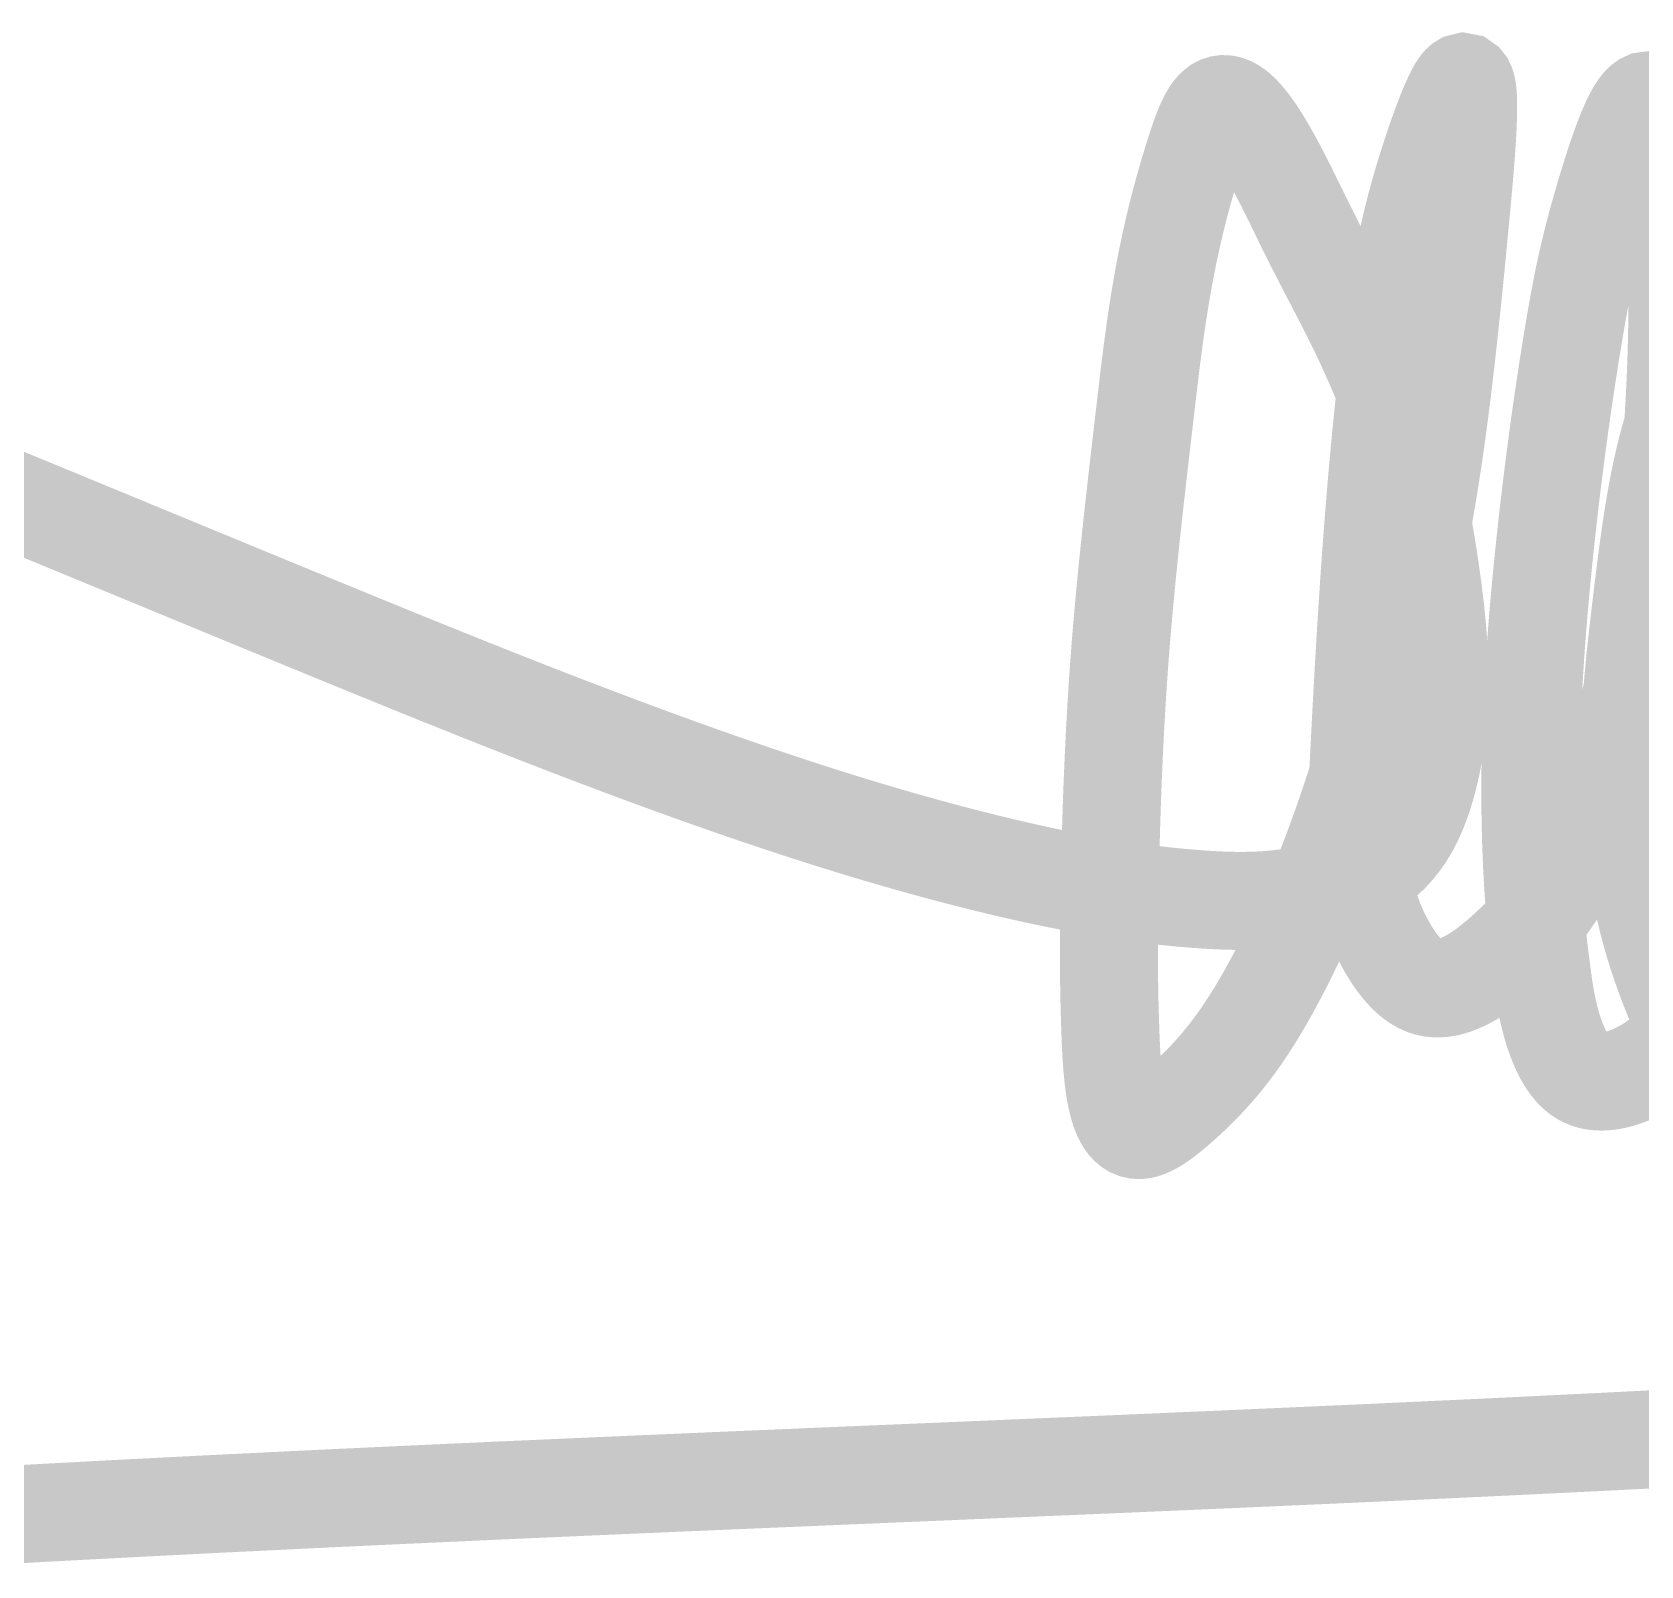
# Model space of a CAD drawing. Header units: millimetres. Extents: x 19378 to 572383, y -1120116 to -527168.
# Drawn here: x 209884.7 to 210130.9, y -557809.7 to -557575 of the extents above; entities that cross this region are included whole.
import ezdxf
from ezdxf.enums import TextEntityAlignment as Align

# ---------------------------------------------------------------- set-up
doc = ezdxf.new("R2010")
doc.units = ezdxf.units.MM
doc.header["$MEASUREMENT"] = 0
for name, color, linetype, lineweight in [('ISO', 153, 'Continuous', 13), ('LC ISO', 153, 'Continuous', 13), ('LC Net thay', 7, 'Continuous', 25), ('LC Text1', 3, 'Continuous', 20)]:
    doc.layers.add(name, color=color, linetype=linetype, lineweight=lineweight)
doc.styles.add('Khungten', font='VHAVAN.TTF', dxfattribs={"width": 0.9, "height": 5000})
doc.styles.add('Title', font='VHBLACK.TTF', dxfattribs={"width": 0.8})

# ---------------------------------------------------------------- blocks, each defined once
blk = doc.blocks.new('Mr. Giang')
at = {"layer": 'LC ISO', "const_width": 50}
for points in [[(2423.15, 394.06), (2424.84, 393.37), (2426.54, 392.67), (2428.23, 391.98), (2429.92, 391.28), (2431.61, 390.59), (2433.31, 389.89), (2435, 389.2), (2436.69, 388.5), (2438.38, 387.8), (2440.07, 387.11), (2441.76, 386.41), (2443.46, 385.72), (2445.15, 385.02), (2446.84, 384.32), (2448.53, 383.63), (2450.22, 382.93), (2451.91, 382.23), (2453.6, 381.54), (2455.29, 380.84), (2456.98, 380.15), (2458.67, 379.45), (2460.36, 378.75), (2462.06, 378.06), (2463.75, 377.36), (2465.44, 376.66), (2467.13, 375.96), (2468.82, 375.27), (2470.51, 374.57), (2472.2, 373.87), (2473.89, 373.18), (2475.58, 372.48), (2477.27, 371.78), (2478.96, 371.09), (2480.65, 370.39), (2482.34, 369.69), (2484.03, 368.99), (2485.72, 368.3), (2487.41, 367.6), (2489.1, 366.9), (2490.79, 366.21), (2492.48, 365.51), (2494.17, 364.81), (2495.86, 364.11), (2497.54, 363.42), (2499.23, 362.72), (2500.92, 362.02), (2502.61, 361.32), (2504.3, 360.63), (2505.99, 359.93), (2507.68, 359.23), (2509.37, 358.53), (2511.06, 357.84), (2512.75, 357.14), (2514.44, 356.44), (2516.13, 355.74), (2517.82, 355.05), (2519.51, 354.35), (2521.2, 353.65), (2522.89, 352.96), (2524.58, 352.26), (2526.27, 351.56), (2527.96, 350.86), (2529.65, 350.17), (2531.34, 349.47), (2533.03, 348.77), (2534.72, 348.07), (2536.41, 347.38), (2538.1, 346.68), (2539.79, 345.98), (2541.48, 345.29), (2543.17, 344.59), (2544.86, 343.89), (2546.55, 343.2), (2548.24, 342.5), (2549.93, 341.8), (2551.62, 341.1), (2553.31, 340.41), (2555, 339.71), (2556.69, 339.01), (2558.38, 338.32), (2560.07, 337.62), (2561.77, 336.92), (2563.46, 336.23), (2565.15, 335.53), (2566.84, 334.83), (2568.53, 334.14), (2570.22, 333.44), (2571.91, 332.75), (2573.61, 332.05), (2575.3, 331.35), (2576.99, 330.66), (2578.68, 329.96), (2580.37, 329.27), (2582.06, 328.57), (2583.76, 327.87), (2585.45, 327.18), (2587.14, 326.48), (2588.83, 325.79), (2590.53, 325.09), (2592.22, 324.4), (2594.7, 323.38), (2595.61, 323.01), (2597.3, 322.31), (2598.99, 321.62), (2600.69, 320.92), (2602.38, 320.23), (2604.07, 319.53), (2605.77, 318.84), (2607.46, 318.14), (2609.16, 317.45), (2610.85, 316.76), (2612.55, 316.06), (2614.24, 315.37), (2615.94, 314.67), (2617.63, 313.98), (2619.33, 313.29), (2621.02, 312.6), (2622.72, 311.9), (2624.41, 311.21), (2626.11, 310.52), (2627.8, 309.83), (2629.5, 309.14), (2631.2, 308.45), (2632.89, 307.75), (2634.59, 307.06), (2636.29, 306.37), (2637.99, 305.69), (2639.68, 305), (2641.38, 304.31), (2643.08, 303.62), (2644.78, 302.93), (2646.47, 302.24), (2648.17, 301.56), (2649.87, 300.87), (2651.57, 300.18), (2653.27, 299.5), (2654.97, 298.81), (2656.67, 298.13), (2658.37, 297.44), (2660.07, 296.76), (2661.77, 296.07), (2663.47, 295.39), (2665.17, 294.71), (2666.87, 294.03), (2668.57, 293.35), (2670.28, 292.66), (2671.98, 291.98), (2673.68, 291.3), (2675.38, 290.63), (2677.08, 289.95), (2678.79, 289.27), (2680.49, 288.59), (2682.19, 287.92), (2683.9, 287.24), (2685.6, 286.56), (2687.31, 285.89), (2689.01, 285.22), (2690.71, 284.54), (2692.42, 283.87), (2694.13, 283.2), (2695.83, 282.53), (2697.54, 281.86), (2699.24, 281.19), (2700.95, 280.52), (2702.66, 279.85), (2704.36, 279.18), (2706.07, 278.52), (2707.78, 277.85), (2709.49, 277.19), (2711.2, 276.52), (2712.9, 275.86), (2714.61, 275.2), (2716.32, 274.54), (2718.03, 273.88), (2719.74, 273.22), (2721.45, 272.56), (2723.16, 271.9), (2724.87, 271.24), (2726.59, 270.59), (2728.3, 269.93), (2730.01, 269.28), (2731.72, 268.62), (2733.43, 267.97), (2735.15, 267.32), (2736.86, 266.67), (2738.58, 266.02), (2740.29, 265.37), (2742, 264.72), (2743.72, 264.08), (2745.43, 263.43), (2747.15, 262.79), (2748.87, 262.14), (2750.58, 261.5), (2752.3, 260.86), (2754.02, 260.22), (2755.73, 259.58), (2757.45, 258.95), (2759.17, 258.31), (2760.89, 257.67), (2762.61, 257.04), (2764.33, 256.41), (2766.05, 255.77), (2767.77, 255.14), (2769.49, 254.51), (2771.21, 253.89), (2772.93, 253.26), (2774.65, 252.63), (2776.37, 252.01), (2778.1, 251.39), (2779.82, 250.76), (2781.54, 250.14), (2783.27, 249.52), (2784.99, 248.9), (2786.72, 248.29), (2788.44, 247.67), (2790.17, 247.06), (2791.15, 246.71), (2793.62, 245.83), (2795.35, 245.22), (2797.08, 244.61), (2798.81, 244.01), (2800.53, 243.4), (2802.26, 242.8), (2803.99, 242.19), (2805.72, 241.59), (2807.45, 240.99), (2809.18, 240.39), (2810.92, 239.8), (2812.65, 239.2), (2814.38, 238.61), (2816.11, 238.01), (2817.85, 237.42), (2819.58, 236.83), (2821.32, 236.25), (2823.05, 235.66), (2824.79, 235.08), (2826.52, 234.49), (2828.26, 233.91), (2830, 233.33), (2831.74, 232.76), (2833.47, 232.18), (2835.21, 231.61), (2836.95, 231.04), (2838.69, 230.47), (2840.43, 229.9), (2842.18, 229.33), (2843.92, 228.77), (2845.66, 228.2), (2847.41, 227.64), (2849.15, 227.08), (2850.89, 226.53), (2852.64, 225.97), (2854.39, 225.42), (2856.13, 224.87), (2857.88, 224.32), (2859.63, 223.77), (2861.38, 223.23), (2863.13, 222.69), (2864.88, 222.15), (2866.63, 221.61), (2868.38, 221.07), (2870.13, 220.54), (2871.89, 220), (2873.64, 219.47), (2875.4, 218.95), (2877.15, 218.42), (2878.91, 217.9), (2880.67, 217.38), (2882.42, 216.86), (2884.18, 216.34), (2885.94, 215.83), (2887.7, 215.32), (2889.46, 214.81), (2891.22, 214.3), (2892.99, 213.8), (2894.75, 213.29), (2896.52, 212.79), (2898.28, 212.3), (2900.05, 211.8), (2901.81, 211.31), (2903.58, 210.82), (2905.35, 210.33), (2907.12, 209.85), (2908.89, 209.37), (2910.66, 208.89), (2912.43, 208.41), (2914.2, 207.93), (2915.98, 207.46), (2917.75, 206.99), (2919.53, 206.53), (2921.3, 206.06), (2923.08, 205.6), (2924.86, 205.14), (2926.64, 204.69), (2928.42, 204.23), (2930.2, 203.78), (2931.31, 203.51), (2933.77, 202.89), (2935.55, 202.45), (2937.33, 202.01), (2939.12, 201.58), (2940.91, 201.14), (2942.69, 200.71), (2944.48, 200.29), (2946.27, 199.86), (2948.06, 199.45), (2949.85, 199.03), (2951.64, 198.62), (2953.44, 198.21), (2955.23, 197.8), (2957.03, 197.4), (2958.82, 197), (2960.62, 196.61), (2962.41, 196.22), (2964.21, 195.83), (2966.01, 195.45), (2967.81, 195.08), (2969.61, 194.7), (2971.41, 194.33), (2973.21, 193.97), (2975.01, 193.61), (2976.81, 193.25), (2978.62, 192.9), (2980.42, 192.56), (2982.23, 192.22), (2984.03, 191.88), (2985.84, 191.55), (2987.64, 191.22), (2989.45, 190.9), (2991.26, 190.58), (2993.07, 190.27), (2994.88, 189.96), (2996.69, 189.66), (2998.5, 189.37), (3000.31, 189.08), (3002.12, 188.79), (3003.93, 188.52), (3005.74, 188.24), (3007.56, 187.98), (3009.37, 187.71), (3011.18, 187.46), (3013, 187.21), (3014.81, 186.96), (3016.63, 186.73), (3018.44, 186.5), (3020.26, 186.27), (3022.08, 186.05), (3023.9, 185.84), (3025.71, 185.63), (3027.53, 185.43), (3029.35, 185.24), (3031.17, 185.06), (3032.99, 184.88), (3034.81, 184.7), (3036.63, 184.54), (3038.45, 184.38), (3040.27, 184.23), (3042.09, 184.08), (3044.59, 183.9), (3045.73, 183.82), (3047.55, 183.69), (3049.38, 183.58), (3051.2, 183.48), (3053.02, 183.38), (3054.85, 183.3), (3056.67, 183.22), (3058.5, 183.16), (3060.32, 183.11), (3062.15, 183.08), (3063.97, 183.05), (3065.8, 183.05), (3067.63, 183.06), (3069.46, 183.08), (3071.29, 183.12), (3073.12, 183.18), (3074.95, 183.26), (3076.78, 183.35), (3078.61, 183.47), (3080.45, 183.6), (3082.28, 183.76), (3084.12, 183.93), (3085.95, 184.13), (3087.79, 184.36), (3089.63, 184.6), (3091.47, 184.87), (3093.31, 185.17), (3095.16, 185.49), (3097.03, 185.84), (3098.85, 186.21), (3100.69, 186.62), (3102.53, 187.05), (3104.37, 187.51), (3106.21, 187.99), (3108.04, 188.51), (3109.85, 189.06), (3111.66, 189.64), (3113.46, 190.25), (3115.24, 190.89), (3117.01, 191.56), (3118.76, 192.27), (3120.49, 193.01), (3122.2, 193.78), (3123.89, 194.59), (3125.56, 195.43), (3127.2, 196.31), (3128.82, 197.22), (3130.41, 198.17), (3131.96, 199.15), (3133.49, 200.17), (3134.98, 201.23), (3136.43, 202.33), (3137.85, 203.47), (3139.24, 204.64), (3140.58, 205.86), (3141.88, 207.12), (3143.63, 208.95), (3144.35, 209.75), (3145.51, 211.13), (3146.63, 212.54), (3147.71, 213.99), (3148.75, 215.48), (3149.75, 217), (3150.71, 218.56), (3151.63, 220.14), (3152.51, 221.75), (3153.35, 223.39), (3154.16, 225.05), (3154.94, 226.73), (3155.68, 228.44), (3156.39, 230.16), (3157.07, 231.91), (3157.72, 233.67), (3158.34, 235.44), (3158.93, 237.23), (3159.5, 239.02), (3160.03, 240.83), (3160.55, 242.64), (3161.04, 244.46), (3161.71, 247.07), (3161.96, 248.1), (3162.38, 249.93), (3162.79, 251.76), (3163.17, 253.58), (3163.54, 255.41), (3163.88, 257.24), (3164.21, 259.07), (3164.52, 260.9), (3164.81, 262.74), (3165.08, 264.57), (3165.33, 266.4), (3165.56, 268.24), (3165.78, 270.07), (3165.98, 271.91), (3166.16, 273.75), (3166.32, 275.58), (3166.47, 277.42), (3166.61, 279.26), (3166.72, 281.1), (3166.83, 282.94), (3166.91, 284.78), (3166.99, 286.62), (3167.04, 288.46), (3167.09, 290.3), (3167.11, 292.14), (3167.13, 293.98), (3167.13, 295.82), (3167.12, 297.66), (3167.1, 299.49), (3167.06, 301.33), (3167.01, 303.17), (3166.95, 305.01), (3166.88, 306.85), (3166.8, 308.69), (3166.7, 310.53), (3166.6, 312.36), (3166.48, 314.2), (3166.36, 316.04), (3166.22, 317.87), (3166.08, 319.71), (3165.92, 321.54), (3165.76, 323.37), (3165.59, 325.21), (3165.41, 327.04), (3165.22, 328.87), (3165.03, 330.7), (3164.82, 332.52), (3164.61, 334.35), (3164.4, 336.18), (3164.17, 338), (3163.95, 339.83), (3163.71, 341.65), (3163.47, 343.47), (3163.22, 345.29), (3162.97, 347.11), (3162.72, 348.92), (3162.46, 350.74), (3162.19, 352.55), (3162.02, 353.72), (3161.65, 356.17), (3161.38, 357.98), (3161.1, 359.79), (3160.81, 361.59), (3160.52, 363.39), (3160.23, 365.2), (3159.93, 367), (3159.63, 368.8), (3159.32, 370.59), (3159, 372.39), (3158.68, 374.19), (3158.36, 375.98), (3158.02, 377.77), (3157.68, 379.57), (3157.34, 381.36), (3156.98, 383.15), (3156.62, 384.94), (3156.25, 386.72), (3155.87, 388.51), (3155.49, 390.3), (3155.1, 392.08), (3154.7, 393.87), (3154.29, 395.65), (3153.87, 397.44), (3153.44, 399.22), (3153, 401), (3152.55, 402.78), (3152.1, 404.56), (3151.63, 406.35), (3151.15, 408.13), (3150.67, 409.91), (3150.17, 411.69), (3149.66, 413.47), (3149.14, 415.25), (3148.61, 417.03), (3148.06, 418.8), (3147.51, 420.58), (3147.17, 421.66), (3146.36, 424.14), (3145.77, 425.92), (3145.17, 427.7), (3144.56, 429.47), (3143.93, 431.25), (3143.3, 433.02), (3142.66, 434.78), (3142.01, 436.55), (3141.35, 438.31), (3140.68, 440.06), (3140, 441.81), (3139.32, 443.55), (3138.63, 445.28), (3137.94, 447.01), (3137.24, 448.73), (3136.53, 450.44), (3135.82, 452.14), (3135.1, 453.84), (3134.38, 455.52), (3133.66, 457.19), (3132.93, 458.85), (3132.2, 460.5), (3131.47, 462.14), (3130.73, 463.77), (3130, 465.38), (3129.26, 466.97), (3128.53, 468.56), (3127.79, 470.13), (3126.72, 472.39), (3126.32, 473.22), (3125.58, 474.74), (3124.85, 476.25), (3124.11, 477.75), (3123.37, 479.24), (3122.64, 480.72), (3121.9, 482.19), (3121.15, 483.67), (3120.41, 485.14), (3119.65, 486.61), (3118.9, 488.08), (3118.14, 489.56), (3117.37, 491.04), (3116.6, 492.53), (3115.82, 494.03), (3115.04, 495.55), (3114.24, 497.07), (3113.44, 498.62), (3112.62, 500.18), (3111.8, 501.76), (3110.97, 503.36), (3110.13, 504.98), (3109.27, 506.63), (3108.41, 508.31), (3107.53, 510.02), (3106.63, 511.76), (3105.73, 513.53), (3104.81, 515.34), (3103.87, 517.18), (3102.92, 519.06), (3101.95, 520.99), (3100.97, 522.95), (3099.96, 524.96), (3098.61, 527.71), (3097.91, 529.13), (3096.85, 531.28), (3095.78, 533.47), (3094.69, 535.7), (3093.59, 537.95), (3092.47, 540.22), (3091.34, 542.51), (3090.2, 544.81), (3089.05, 547.12), (3087.88, 549.42), (3086.72, 551.71), (3085.54, 553.99), (3084.36, 556.26), (3083.17, 558.49), (3081.98, 560.7), (3080.78, 562.86), (3079.58, 564.99), (3078.38, 567.07), (3077.19, 569.09), (3075.99, 571.05), (3074.8, 572.94), (3073.6, 574.76), (3072.42, 576.51), (3071.24, 578.17), (3070.06, 579.73), (3068.89, 581.21), (3067.74, 582.58), (3066.59, 583.84), (3065.45, 584.99), (3064.32, 586.02), (3063.21, 586.93), (3062.11, 587.7), (3061.03, 588.34), (3059.96, 588.83), (3058.91, 589.18), (3057.88, 589.37), (3056.86, 589.39), (3055.87, 589.26), (3054.9, 588.95), (3053.95, 588.46), (3052.6, 587.41), (3052.12, 586.92), (3051.25, 585.88), (3050.39, 584.66), (3049.56, 583.29), (3048.76, 581.79), (3047.97, 580.16), (3047.2, 578.43), (3046.45, 576.61), (3045.72, 574.71), (3045.01, 572.76), (3044.31, 570.76), (3043.63, 568.73), (3042.69, 565.88), (3042.3, 564.67), (3041.66, 562.64), (3041.03, 560.63), (3040.41, 558.63), (3039.8, 556.64), (3039.21, 554.66), (3038.63, 552.69), (3038.06, 550.73), (3037.5, 548.78), (3036.95, 546.84), (3036.41, 544.91), (3035.89, 542.99), (3035.37, 541.07), (3034.86, 539.17), (3034.37, 537.27), (3033.89, 535.38), (3033.41, 533.5), (3032.95, 531.63), (3032.49, 529.76), (3032.04, 527.9), (3031.61, 526.05), (3031.18, 524.21), (3030.76, 522.37), (3030.35, 520.54), (3029.95, 518.72), (3029.56, 516.9), (3029.17, 515.09), (3028.8, 513.28), (3028.43, 511.48), (3028.06, 509.69), (3027.71, 507.9), (3027.36, 506.12), (3027.02, 504.34), (3026.69, 502.57), (3026.37, 500.8), (3026.05, 499.04), (3025.73, 497.28), (3025.43, 495.52), (3025.13, 493.77), (3024.83, 492.02), (3024.54, 490.28), (3024.26, 488.53), (3023.98, 486.8), (3023.71, 485.06), (3023.44, 483.33), (3023.18, 481.6), (3022.92, 479.87), (3022.66, 478.15), (3022.41, 476.42), (3022.17, 474.7), (3021.92, 472.98), (3021.69, 471.27), (3021.45, 469.55), (3021.22, 467.83), (3020.99, 466.12), (3020.77, 464.4), (3020.54, 462.69), (3020.32, 460.98), (3020.11, 459.26), (3019.89, 457.55), (3019.68, 455.84), (3019.47, 454.13), (3019.26, 452.41), (3019.05, 450.7), (3018.84, 448.98), (3018.64, 447.26), (3018.43, 445.55), (3018.23, 443.83), (3018.03, 442.1), (3017.83, 440.38), (3017.62, 438.66), (3017.42, 436.93), (3017.22, 435.2), (3016.93, 432.66), (3016.82, 431.73), (3016.61, 429.99), (3016.41, 428.25), (3016.21, 426.5), (3016, 424.76), (3015.8, 423.01), (3015.6, 421.25), (3015.39, 419.5), (3015.19, 417.74), (3014.98, 415.98), (3014.78, 414.22), (3014.57, 412.45), (3014.37, 410.68), (3014.16, 408.91), (3013.96, 407.13), (3013.75, 405.36), (3013.55, 403.58), (3013.34, 401.8), (3013.14, 400.01), (3012.93, 398.22), (3012.73, 396.43), (3012.53, 394.64), (3012.32, 392.85), (3012.12, 391.05), (3011.92, 389.25), (3011.71, 387.45), (3011.51, 385.64), (3011.31, 383.84), (3011.11, 382.03), (3010.91, 380.22), (3010.71, 378.4), (3010.52, 376.59), (3010.32, 374.77), (3010.12, 372.95), (3009.93, 371.13), (3009.73, 369.3), (3009.54, 367.47), (3009.34, 365.65), (3009.15, 363.81), (3008.96, 361.98), (3008.77, 360.14), (3008.58, 358.31), (3008.39, 356.47), (3008.21, 354.63), (3008.02, 352.78), (3007.84, 350.94), (3007.65, 349.09), (3007.47, 347.24), (3007.29, 345.39), (3007.11, 343.53), (3006.93, 341.68), (3006.76, 339.82), (3006.58, 337.96), (3006.41, 336.1), (3006.24, 334.24), (3006.07, 332.37), (3005.9, 330.51), (3005.74, 328.64), (3005.57, 326.77), (3005.41, 324.9), (3005.25, 323.02), (3005.09, 321.15), (3004.93, 319.27), (3004.78, 317.39), (3004.62, 315.51), (3004.47, 313.63), (3004.32, 311.75), (3004.18, 309.86), (3004.03, 307.98), (3003.89, 306.09), (3003.75, 304.2), (3003.61, 302.31), (3003.54, 301.3), (3003.34, 298.53), (3003.21, 296.63), (3003.08, 294.73), (3002.95, 292.84), (3002.83, 290.94), (3002.71, 289.04), (3002.59, 287.14), (3002.47, 285.24), (3002.35, 283.35), (3002.24, 281.45), (3002.13, 279.55), (3002.02, 277.65), (3001.91, 275.75), (3001.81, 273.85), (3001.7, 271.95), (3001.6, 270.05), (3001.5, 268.16), (3001.41, 266.26), (3001.31, 264.37), (3001.22, 262.47), (3001.13, 260.58), (3001.04, 258.69), (3000.95, 256.8), (3000.86, 254.92), (3000.78, 253.03), (3000.7, 251.15), (3000.62, 249.27), (3000.54, 247.39), (3000.46, 245.52), (3000.39, 243.64), (3000.31, 241.77), (3000.24, 239.91), (3000.17, 238.04), (3000.1, 236.18), (3000.04, 234.32), (2999.97, 232.47), (2999.91, 230.62), (2999.85, 228.77), (2999.79, 226.93), (2999.73, 225.09), (2999.67, 223.25), (2999.62, 221.42), (2999.56, 219.6), (2999.51, 217.77), (2999.46, 215.96), (2999.41, 214.15), (2999.36, 212.34), (2999.32, 210.54), (2999.27, 208.74), (2999.23, 206.95), (2999.18, 205.16), (2999.14, 203.38), (2999.1, 201.61), (2999.06, 199.84), (2999.03, 198.08), (2998.99, 196.32), (2998.96, 194.57), (2998.92, 192.83), (2998.89, 191.09), (2998.86, 189.36), (2998.83, 187.64), (2998.8, 185.92), (2998.77, 184.21), (2998.74, 182.51), (2998.72, 180.82), (2998.69, 179.13), (2998.67, 177.46), (2998.65, 175.78), (2998.63, 174.08), (2998.61, 172.47), (2998.59, 170.82), (2998.57, 169.17), (2998.55, 167.53), (2998.54, 165.89), (2998.52, 164.25), (2998.51, 162.61), (2998.5, 160.96), (2998.49, 159.3), (2998.49, 157.63), (2998.49, 155.96), (2998.49, 154.27), (2998.49, 152.57), (2998.5, 150.85), (2998.5, 149.11), (2998.52, 147.35), (2998.53, 145.58), (2998.55, 143.77), (2998.57, 141.95), (2998.6, 140.09), (2998.63, 138.21), (2998.66, 136.29), (2998.7, 134.34), (2998.74, 132.36), (2998.79, 130.34), (2998.84, 128.28), (2998.9, 126.18), (2998.96, 124.03), (2999.03, 121.85), (2999.1, 119.61), (2999.18, 117.34), (2999.26, 115), (2999.35, 112.63), (2999.45, 110.23), (2999.57, 107.8), (2999.7, 105.37), (2999.85, 102.92), (3000.02, 100.48), (3000.21, 98.06), (3000.43, 95.65), (3000.67, 93.28), (3000.95, 90.95), (3001.26, 88.67), (3001.6, 86.45), (3001.99, 84.29), (3002.41, 82.21), (3002.88, 80.22), (3003.39, 78.32), (3003.95, 76.52), (3004.57, 74.84), (3005.23, 73.28), (3005.95, 71.85), (3006.73, 70.56), (3007.57, 69.42), (3008.48, 68.44), (3009.45, 67.62), (3010.49, 66.98), (3011.59, 66.53), (3012.78, 66.27), (3014.12, 66.22), (3015.37, 66.36), (3016.77, 66.71), (3018.24, 67.24), (3019.76, 67.94), (3021.32, 68.77), (3022.92, 69.74), (3024.55, 70.82), (3026.19, 71.99), (3027.84, 73.25), (3029.49, 74.56), (3031.13, 75.91), (3032.76, 77.3), (3033.86, 78.26), (3035.92, 80.08), (3037.46, 81.48), (3038.96, 82.87), (3040.43, 84.25), (3041.88, 85.64), (3043.29, 87.03), (3044.68, 88.42), (3046.04, 89.81), (3047.38, 91.2), (3048.68, 92.58), (3049.97, 93.98), (3051.23, 95.37), (3052.46, 96.76), (3053.68, 98.16), (3054.87, 99.55), (3056.03, 100.95), (3057.18, 102.36), (3058.31, 103.76), (3059.42, 105.17), (3060.51, 106.58), (3061.58, 108), (3062.64, 109.42), (3063.68, 110.85), (3064.7, 112.28), (3065.71, 113.71), (3066.71, 115.15), (3067.69, 116.6), (3068.66, 118.05), (3069.61, 119.51), (3070.56, 120.98), (3071.49, 122.45), (3072.42, 123.93), (3073.33, 125.41), (3074.24, 126.91), (3075.14, 128.41), (3076.03, 129.92), (3076.92, 131.44), (3077.57, 132.56), (3078.68, 134.5), (3079.55, 136.04), (3080.42, 137.6), (3081.28, 139.16), (3082.13, 140.73), (3082.99, 142.31), (3083.83, 143.89), (3084.67, 145.49), (3085.51, 147.09), (3086.34, 148.7), (3087.17, 150.32), (3087.99, 151.94), (3088.81, 153.57), (3089.62, 155.21), (3090.43, 156.85), (3091.23, 158.51), (3092.03, 160.16), (3092.83, 161.83), (3093.62, 163.5), (3094.4, 165.18), (3095.18, 166.86), (3095.95, 168.55), (3096.72, 170.24), (3097.49, 171.94), (3098.25, 173.64), (3099.01, 175.35), (3099.76, 177.07), (3100.5, 178.79), (3101.24, 180.51), (3101.98, 182.24), (3102.71, 183.97), (3103.44, 185.71), (3104.16, 187.45), (3104.88, 189.19), (3105.6, 190.94), (3106.31, 192.69), (3107.01, 194.45), (3107.71, 196.21), (3108.41, 197.97), (3109.1, 199.74), (3109.78, 201.5), (3110.46, 203.27), (3111.14, 205.05), (3111.81, 206.82), (3112.48, 208.6), (3113.14, 210.38), (3113.8, 212.16), (3114.46, 213.94), (3115.11, 215.72), (3115.75, 217.51), (3116.39, 219.3), (3117.03, 221.08), (3117.66, 222.87), (3118.29, 224.66), (3118.91, 226.45), (3119.53, 228.24), (3120.15, 230.04), (3120.76, 231.83), (3121.36, 233.62), (3121.96, 235.41), (3122.56, 237.2), (3123.15, 238.99), (3123.74, 240.78), (3124.32, 242.57), (3124.9, 244.36), (3125.47, 246.15), (3126.04, 247.93), (3126.61, 249.72), (3127.17, 251.5), (3127.73, 253.28), (3128.28, 255.06), (3128.83, 256.84), (3129.38, 258.61), (3129.92, 260.39), (3130.45, 262.16), (3130.98, 263.93), (3131.51, 265.69), (3132.03, 267.45), (3132.55, 269.21), (3133.07, 270.97), (3133.58, 272.72), (3134.08, 274.47), (3134.58, 276.22), (3135.08, 277.96), (3135.58, 279.7), (3136.06, 281.43), (3136.55, 283.16), (3137.03, 284.89), (3137.51, 286.61), (3137.98, 288.32), (3138.45, 290.03), (3138.91, 291.74), (3139.37, 293.44), (3139.83, 295.14), (3140.28, 296.83), (3140.73, 298.51), (3141.17, 300.19), (3141.61, 301.86), (3142.05, 303.53), (3142.48, 305.19), (3142.91, 306.84), (3143.33, 308.49), (3143.75, 310.13), (3144.17, 311.76), (3144.56, 313.3), (3144.99, 315.01), (3145.39, 316.62), (3145.79, 318.22), (3146.19, 319.82), (3146.58, 321.42), (3146.97, 323), (3147.35, 324.58), (3147.73, 326.16), (3148.11, 327.73), (3148.48, 329.3), (3148.85, 330.86), (3149.22, 332.41), (3149.58, 333.97), (3149.94, 335.52), (3150.3, 337.06), (3150.65, 338.6), (3151, 340.14), (3151.35, 341.68), (3151.69, 343.21), (3152.03, 344.74), (3152.37, 346.27), (3152.7, 347.8), (3153.03, 349.33), (3153.36, 350.85), (3153.69, 352.37), (3154.01, 353.9), (3154.33, 355.42), (3154.64, 356.94), (3154.96, 358.46), (3155.27, 359.98), (3155.58, 361.51), (3155.88, 363.03), (3156.18, 364.55), (3156.48, 366.08), (3156.78, 367.61), (3157.08, 369.14), (3157.37, 370.67), (3157.66, 372.2), (3157.95, 373.74), (3158.24, 375.28), (3158.52, 376.82), (3158.8, 378.36), (3159.08, 379.91), (3159.36, 381.46), (3159.63, 383.02), (3159.91, 384.58), (3160.18, 386.15), (3160.45, 387.72), (3160.71, 389.29), (3160.98, 390.87), (3161.24, 392.46), (3161.51, 394.05), (3161.77, 395.65), (3162.02, 397.25), (3162.28, 398.86), (3162.54, 400.48), (3162.79, 402.11), (3163.04, 403.74), (3163.29, 405.38), (3163.54, 407.03), (3163.79, 408.69), (3164.04, 410.35), (3164.28, 412.03), (3164.53, 413.71), (3164.77, 415.4), (3165.01, 417.1), (3165.25, 418.81), (3165.49, 420.53), (3165.73, 422.26), (3165.97, 424.01), (3166.21, 425.76), (3166.44, 427.52), (3166.68, 429.3), (3166.91, 431.08), (3167.15, 432.88), (3167.38, 434.69), (3167.61, 436.51), (3167.84, 438.35), (3168.08, 440.2), (3168.31, 442.06), (3168.54, 443.93), (3168.77, 445.82), (3169, 447.72), (3169.22, 449.63), (3169.45, 451.56), (3169.68, 453.51), (3169.91, 455.47), (3170.14, 457.44), (3170.37, 459.43), (3170.59, 461.44), (3170.82, 463.46), (3171.05, 465.49), (3171.28, 467.55), (3171.5, 469.62), (3171.73, 471.7), (3171.96, 473.81), (3172.19, 475.93), (3172.42, 478.07), (3172.65, 480.23), (3172.88, 482.4), (3173.11, 484.59), (3173.34, 486.81), (3173.57, 489.04), (3173.8, 491.29), (3174.03, 493.56), (3174.26, 495.85), (3174.49, 498.16), (3174.73, 500.49), (3174.96, 502.84), (3175.2, 505.21), (3175.43, 507.6), (3175.67, 510.01), (3175.91, 512.45), (3176.15, 514.9), (3176.39, 517.38), (3176.63, 519.88), (3176.87, 522.41), (3177.11, 524.95), (3177.36, 527.52), (3177.6, 530.11), (3177.8, 532.21), (3178.1, 535.37), (3178.35, 538.02), (3178.59, 540.69), (3178.84, 543.36), (3179.08, 546.04), (3179.32, 548.71), (3179.55, 551.37), (3179.77, 554.02), (3179.99, 556.65), (3180.2, 559.25), (3180.41, 561.82), (3180.6, 564.36), (3180.77, 566.85), (3180.94, 569.3), (3181.09, 571.69), (3181.23, 574.03), (3181.36, 576.31), (3181.46, 578.52), (3181.55, 580.65), (3181.62, 582.71), (3181.67, 584.68), (3181.7, 586.56), (3181.7, 588.35), (3181.69, 590.04), (3181.65, 591.62), (3181.58, 593.09), (3181.49, 594.44), (3181.37, 595.68), (3181.22, 596.79), (3181.04, 597.76), (3180.84, 598.6), (3180.6, 599.3), (3180.33, 599.85), (3180.02, 600.24), (3179.68, 600.48), (3179.31, 600.55), (3178.87, 600.44), (3178.45, 600.18), (3177.96, 599.74), (3177.44, 599.14), (3176.89, 598.39), (3176.31, 597.49), (3175.7, 596.46), (3175.07, 595.29), (3174.42, 594), (3173.74, 592.59), (3173.04, 591.07), (3172.33, 589.45), (3171.6, 587.74), (3170.86, 585.94), (3170.11, 584.06), (3169.35, 582.1), (3168.58, 580.08), (3167.81, 578.01), (3167.03, 575.88), (3166.26, 573.71), (3165.48, 571.5), (3164.71, 569.27), (3163.95, 567.01), (3163.19, 564.75), (3162.45, 562.47), (3161.71, 560.19), (3161, 557.93), (3160.29, 555.68), (3159.61, 553.45), (3159, 551.43), (3158.3, 549.09), (3157.68, 546.96), (3157.08, 544.87), (3156.5, 542.81), (3155.94, 540.78), (3155.4, 538.78), (3154.88, 536.82), (3154.38, 534.88), (3153.89, 532.97), (3153.42, 531.08), (3152.97, 529.22), (3152.53, 527.38), (3152.11, 525.56), (3151.7, 523.77), (3151.31, 521.99), (3150.93, 520.24), (3150.57, 518.5), (3150.21, 516.77), (3149.87, 515.06), (3149.53, 513.37), (3149.21, 511.68), (3148.9, 510.01), (3148.6, 508.35), (3148.3, 506.7), (3148.02, 505.05), (3147.74, 503.41), (3147.46, 501.77), (3147.2, 500.14), (3146.94, 498.51), (3146.68, 496.89), (3146.43, 495.26), (3146.18, 493.63), (3145.94, 492), (3145.62, 489.85), (3145.46, 488.72), (3145.22, 487.08), (3144.98, 485.43), (3144.75, 483.77), (3144.51, 482.11), (3144.28, 480.44), (3144.05, 478.77), (3143.83, 477.1), (3143.6, 475.42), (3143.38, 473.73), (3143.15, 472.04), (3142.93, 470.35), (3142.71, 468.65), (3142.5, 466.94), (3142.28, 465.24), (3142.07, 463.52), (3141.85, 461.81), (3141.64, 460.08), (3141.43, 458.36), (3141.22, 456.63), (3141.02, 454.89), (3140.81, 453.16), (3140.61, 451.41), (3140.41, 449.67), (3140.21, 447.92), (3140.01, 446.16), (3139.81, 444.4), (3139.62, 442.64), (3139.43, 440.88), (3139.23, 439.11), (3139.04, 437.33), (3138.85, 435.56), (3138.67, 433.78), (3138.48, 431.99), (3138.29, 430.21), (3138.11, 428.41), (3137.93, 426.62), (3137.75, 424.82), (3137.57, 423.02), (3137.39, 421.22), (3137.22, 419.41), (3137.04, 417.6), (3136.87, 415.79), (3136.7, 413.98), (3136.52, 412.16), (3136.36, 410.34), (3136.19, 408.51), (3136.02, 406.69), (3135.85, 404.86), (3135.69, 403.03), (3135.53, 401.19), (3135.37, 399.36), (3135.21, 397.52), (3135.05, 395.68), (3134.89, 393.83), (3134.73, 391.99), (3134.58, 390.14), (3134.42, 388.29), (3134.27, 386.44), (3134.12, 384.58), (3133.97, 382.73), (3133.82, 380.87), (3133.67, 379.01), (3133.52, 377.15), (3133.38, 375.28), (3133.23, 373.42), (3133.09, 371.55), (3132.95, 369.68), (3132.81, 367.81), (3132.67, 365.94), (3132.53, 364.07), (3132.39, 362.19), (3132.25, 360.32), (3132.12, 358.44), (3131.98, 356.56), (3131.85, 354.68), (3131.72, 352.8), (3131.58, 350.92), (3131.45, 349.04), (3131.32, 347.16), (3131.2, 345.27), (3131.07, 343.39), (3130.94, 341.5), (3130.82, 339.62), (3130.69, 337.73), (3130.57, 335.84), (3130.44, 333.95), (3130.32, 332.06), (3130.2, 330.18), (3130.08, 328.29), (3129.96, 326.4), (3129.84, 324.51), (3129.73, 322.62), (3129.61, 320.73), (3129.49, 318.84), (3129.38, 316.95), (3129.26, 315.06), (3129.15, 313.17), (3129.04, 311.28), (3128.93, 309.39), (3128.82, 307.5), (3128.71, 305.61), (3128.6, 303.72), (3128.49, 301.83), (3128.38, 299.94), (3128.27, 298.06), (3128.17, 296.17), (3128.06, 294.28), (3127.96, 292.4), (3127.85, 290.51), (3127.75, 288.63), (3127.65, 286.75), (3127.55, 284.87), (3127.44, 282.98), (3127.34, 281.1), (3127.24, 279.23), (3127.14, 277.35), (3127.05, 275.47), (3126.95, 273.6), (3126.85, 271.72), (3126.75, 269.85), (3126.66, 267.98), (3126.56, 266.11), (3126.47, 264.24), (3126.37, 262.37), (3126.28, 260.51), (3126.18, 258.64), (3126.09, 256.78), (3126, 254.92), (3125.92, 253.35), (3125.81, 251.21), (3125.72, 249.35), (3125.64, 247.5), (3125.55, 245.65), (3125.47, 243.8), (3125.39, 241.96), (3125.32, 240.11), (3125.26, 238.27), (3125.2, 236.43), (3125.15, 234.59), (3125.11, 232.75), (3125.08, 230.91), (3125.06, 229.08), (3125.05, 227.25), (3125.05, 225.42), (3125.06, 223.59), (3125.09, 221.76), (3125.13, 219.94), (3125.19, 218.11), (3125.26, 216.29), (3125.35, 214.47), (3125.46, 212.65), (3125.58, 210.83), (3125.73, 209.02), (3125.89, 207.21), (3126.07, 205.39), (3126.28, 203.58), (3126.51, 201.77), (3126.76, 199.97), (3127.03, 198.16), (3127.33, 196.36), (3127.66, 194.55), (3128.01, 192.75), (3128.39, 190.95), (3128.79, 189.16), (3129.23, 187.36), (3129.69, 185.56), (3130.19, 183.77), (3130.71, 181.98), (3131.27, 180.19), (3131.86, 178.4), (3132.49, 176.61), (3133.14, 174.82), (3133.84, 173.04), (3134.56, 171.25), (3135.33, 169.47), (3136.13, 167.69), (3136.97, 165.91), (3137.85, 164.13), (3138.62, 162.65), (3139.73, 160.58), (3140.73, 158.82), (3141.77, 157.08), (3142.85, 155.36), (3143.97, 153.68), (3145.12, 152.05), (3146.31, 150.47), (3147.54, 148.95), (3148.8, 147.5), (3150.1, 146.12), (3151.43, 144.83), (3152.8, 143.64), (3154.2, 142.55), (3155.63, 141.57), (3157.09, 140.71), (3158.59, 139.98), (3160.12, 139.38), (3160.98, 139.11), (3163.26, 138.62), (3164.87, 138.46), (3166.51, 138.42), (3168.17, 138.52), (3169.84, 138.74), (3171.54, 139.07), (3173.24, 139.52), (3174.96, 140.07), (3176.68, 140.71), (3178.41, 141.45), (3180.15, 142.28), (3181.88, 143.18), (3183.61, 144.16), (3185.34, 145.2), (3187.05, 146.31), (3188.76, 147.48), (3190.46, 148.69), (3192.14, 149.94), (3193.8, 151.24), (3195.44, 152.56), (3197.06, 153.92), (3198.66, 155.29), (3199.8, 156.3), (3201.76, 158.06), (3203.26, 159.47), (3204.74, 160.88), (3206.18, 162.3), (3207.6, 163.73), (3208.99, 165.16), (3210.36, 166.61), (3211.69, 168.06), (3213, 169.52), (3214.29, 170.99), (3215.54, 172.47), (3216.78, 173.95), (3217.98, 175.44), (3219.17, 176.94), (3220.33, 178.45), (3221.46, 179.97), (3222.58, 181.49), (3223.67, 183.01), (3224.73, 184.55), (3225.78, 186.09), (3226.8, 187.64), (3227.81, 189.2), (3228.79, 190.76), (3229.75, 192.33), (3230.7, 193.9), (3231.62, 195.48), (3232.53, 197.07), (3233.42, 198.66), (3234.29, 200.26), (3235.14, 201.86), (3235.98, 203.47), (3236.79, 205.08), (3237.6, 206.7), (3238.39, 208.33), (3239.16, 209.96), (3239.92, 211.59), (3240.66, 213.23), (3241.39, 214.88), (3242.1, 216.52), (3242.81, 218.18), (3243.5, 219.84), (3244.18, 221.5), (3244.84, 223.16), (3245.5, 224.83), (3246.14, 226.51), (3246.78, 228.18), (3247.4, 229.87), (3248.02, 231.55), (3248.63, 233.24), (3249.22, 234.93), (3249.81, 236.63), (3250.39, 238.32), (3250.97, 240.02), (3251.54, 241.73), (3252.1, 243.43), (3252.65, 245.14), (3253.2, 246.85), (3253.75, 248.57), (3254.29, 250.28), (3254.66, 251.47), (3255.36, 253.72), (3255.89, 255.45), (3256.41, 257.17), (3256.93, 258.9), (3257.45, 260.63), (3257.96, 262.36), (3258.47, 264.09), (3258.98, 265.83), (3259.48, 267.56), (3259.98, 269.3), (3260.47, 271.05), (3260.96, 272.79), (3261.44, 274.54), (3261.92, 276.29), (3262.4, 278.04), (3262.87, 279.79), (3263.34, 281.55), (3263.81, 283.3), (3264.27, 285.07), (3264.72, 286.83), (3265.17, 288.59), (3265.62, 290.36), (3266.06, 292.13), (3266.5, 293.9), (3266.94, 295.68), (3267.37, 297.46), (3267.8, 299.24), (3268.22, 301.02), (3268.63, 302.81), (3269.05, 304.59), (3269.46, 306.39), (3269.86, 308.18), (3270.26, 309.97), (3270.66, 311.77), (3271.05, 313.57), (3271.43, 315.38), (3271.82, 317.18), (3272.19, 318.99), (3272.57, 320.8), (3272.94, 322.62), (3273.3, 324.44), (3273.66, 326.26), (3274.02, 328.08), (3274.37, 329.9), (3274.71, 331.73), (3275.05, 333.56), (3275.39, 335.4), (3275.72, 337.24), (3276.05, 339.08), (3276.37, 340.92), (3276.69, 342.76), (3277, 344.61), (3277.4, 347.01), (3277.62, 348.32), (3277.91, 350.18), (3278.21, 352.04), (3278.5, 353.9), (3278.78, 355.76), (3279.06, 357.63), (3279.34, 359.5), (3279.61, 361.37), (3279.88, 363.25), (3280.14, 365.12), (3280.39, 367), (3280.65, 368.88), (3280.89, 370.75), (3281.14, 372.64), (3281.38, 374.52), (3281.61, 376.4), (3281.84, 378.28), (3282.07, 380.17), (3282.29, 382.05), (3282.51, 383.93), (3282.72, 385.82), (3282.93, 387.7), (3283.13, 389.59), (3283.33, 391.47), (3283.53, 393.35), (3283.72, 395.24), (3283.91, 397.12), (3284.09, 399), (3284.27, 400.88), (3284.45, 402.76), (3284.62, 404.64), (3284.78, 406.51), (3284.95, 408.39), (3285.11, 410.26), (3285.26, 412.13), (3285.41, 414), (3285.56, 415.87), (3285.7, 417.73), (3285.84, 419.6), (3285.98, 421.46), (3286.11, 423.31), (3286.24, 425.17), (3286.36, 427.02), (3286.48, 428.87), (3286.6, 430.71), (3286.71, 432.55), (3286.82, 434.39), (3286.92, 436.22), (3287.02, 438.05), (3287.12, 439.88), (3287.22, 441.7), (3287.31, 443.51), (3287.39, 445.33), (3287.48, 447.13), (3287.56, 448.94), (3287.63, 450.74), (3287.7, 452.53), (3287.77, 454.32), (3287.84, 456.1), (3287.9, 457.88), (3287.96, 459.65), (3288.02, 461.41), (3288.07, 463.17), (3288.12, 464.93), (3288.16, 466.67), (3288.21, 468.42), (3288.25, 470.15), (3288.28, 471.88), (3288.31, 473.6), (3288.34, 475.31), (3288.37, 477.02), (3288.39, 478.72), (3288.41, 480.41), (3288.43, 482.1), (3288.44, 483.77), (3288.45, 485.44), (3288.46, 487.11), (3288.47, 488.76), (3288.47, 490.41), (3288.46, 492.05), (3288.46, 493.69), (3288.45, 495.33), (3288.43, 496.98), (3288.41, 498.62), (3288.38, 500.27), (3288.35, 501.93), (3288.31, 503.6), (3288.27, 505.28), (3288.22, 506.98), (3288.16, 508.68), (3288.09, 510.41), (3288.02, 512.16), (3287.94, 513.92), (3287.85, 515.71), (3287.75, 517.53), (3287.64, 519.37), (3287.52, 521.24), (3287.39, 523.14), (3287.26, 525.07), (3287.11, 527.04), (3286.95, 529.05), (3286.78, 531.09), (3286.59, 533.18), (3286.4, 535.3), (3286.19, 537.47), (3285.97, 539.69), (3285.72, 542.16), (3285.5, 544.27), (3285.24, 546.63), (3284.96, 549.02), (3284.68, 551.43), (3284.37, 553.86), (3284.06, 556.29), (3283.73, 558.71), (3283.38, 561.12), (3283.02, 563.5), (3282.65, 565.84), (3282.25, 568.14), (3281.85, 570.39), (3281.42, 572.58), (3280.98, 574.69), (3280.53, 576.71), (3280.06, 578.65), (3279.57, 580.48), (3279.06, 582.2), (3278.54, 583.8), (3277.99, 585.27), (3277.43, 586.6), (3276.86, 587.78), (3276.26, 588.8), (3275.65, 589.65), (3275.02, 590.32), (3274.36, 590.8), (3273.69, 591.08), (3273.22, 591.16), (3272.29, 591.03), (3271.57, 590.69), (3270.83, 590.16), (3270.07, 589.45), (3269.3, 588.57), (3268.52, 587.53), (3267.73, 586.33), (3266.93, 584.99), (3266.12, 583.51), (3265.31, 581.92), (3264.49, 580.2), (3263.67, 578.39), (3262.85, 576.47), (3262.04, 574.48), (3261.22, 572.4), (3260.41, 570.27), (3259.6, 568.07), (3258.8, 565.83), (3258, 563.55), (3257.22, 561.25), (3256.45, 558.93), (3255.69, 556.6), (3254.94, 554.27), (3254.21, 551.96), (3253.5, 549.66), (3252.91, 547.75), (3252.13, 545.18), (3251.48, 542.99), (3250.84, 540.84), (3250.23, 538.73), (3249.63, 536.65), (3249.05, 534.61), (3248.48, 532.59), (3247.93, 530.61), (3247.4, 528.66), (3246.88, 526.73), (3246.38, 524.84), (3245.89, 522.96), (3245.42, 521.12), (3244.96, 519.29), (3244.51, 517.49), (3244.08, 515.71), (3243.66, 513.95), (3243.25, 512.21), (3242.85, 510.49), (3242.46, 508.78), (3242.08, 507.09), (3241.71, 505.41), (3241.35, 503.74), (3241, 502.09), (3240.66, 500.44), (3240.32, 498.81), (3239.99, 497.18), (3239.67, 495.56), (3239.36, 493.94), (3239.05, 492.33), (3238.74, 490.72), (3238.44, 489.12), (3238.15, 487.51), (3237.86, 485.9), (3237.57, 484.29), (3237.28, 482.68), (3237, 481.06), (3236.72, 479.44), (3236.44, 477.81), (3236.25, 476.73), (3235.88, 474.53), (3235.6, 472.88), (3235.32, 471.21), (3235.05, 469.54), (3234.77, 467.86), (3234.49, 466.17), (3234.22, 464.48), (3233.94, 462.78), (3233.67, 461.07), (3233.4, 459.35), (3233.12, 457.62), (3232.85, 455.89), (3232.58, 454.15), (3232.31, 452.41), (3232.04, 450.65), (3231.77, 448.89), (3231.51, 447.13), (3231.24, 445.36), (3230.98, 443.58), (3230.71, 441.8), (3230.45, 440.01), (3230.18, 438.21), (3229.92, 436.41), (3229.66, 434.61), (3229.4, 432.8), (3229.15, 430.98), (3228.89, 429.16), (3228.63, 427.34), (3228.38, 425.51), (3228.13, 423.67), (3227.87, 421.84), (3227.62, 419.99), (3227.37, 418.15), (3227.12, 416.3), (3226.88, 414.45), (3226.63, 412.59), (3226.39, 410.73), (3226.15, 408.87), (3225.9, 407), (3225.67, 405.13), (3225.43, 403.26), (3225.19, 401.39), (3224.96, 399.51), (3224.72, 397.63), (3224.49, 395.75), (3224.26, 393.87), (3224.03, 391.99), (3223.8, 390.1), (3223.58, 388.22), (3223.36, 386.33), (3223.13, 384.44), (3222.91, 382.55), (3222.7, 380.66), (3222.48, 378.76), (3222.27, 376.87), (3222.05, 374.98), (3221.84, 373.09), (3221.63, 371.19), (3221.43, 369.3), (3221.22, 367.41), (3221.02, 365.52), (3220.82, 363.62), (3220.66, 362.1), (3220.42, 359.84), (3220.23, 357.95), (3220.04, 356.06), (3219.85, 354.18), (3219.66, 352.29), (3219.47, 350.4), (3219.29, 348.52), (3219.11, 346.63), (3218.93, 344.75), (3218.75, 342.87), (3218.58, 340.99), (3218.41, 339.11), (3218.24, 337.23), (3218.07, 335.35), (3217.91, 333.47), (3217.74, 331.59), (3217.58, 329.71), (3217.43, 327.84), (3217.27, 325.96), (3217.12, 324.09), (3216.97, 322.22), (3216.83, 320.34), (3216.68, 318.47), (3216.54, 316.6), (3216.4, 314.73), (3216.27, 312.87), (3216.13, 311), (3216.01, 309.13), (3215.88, 307.27), (3215.75, 305.4), (3215.63, 303.54), (3215.51, 301.67), (3215.4, 299.81), (3215.29, 297.95), (3215.18, 296.09), (3215.07, 294.23), (3214.97, 292.37), (3214.87, 290.52), (3214.77, 288.66), (3214.68, 286.81), (3214.59, 284.95), (3214.5, 283.1), (3214.41, 281.25), (3214.33, 279.4), (3214.26, 277.55), (3214.18, 275.7), (3214.11, 273.85), (3214.04, 272), (3213.98, 270.16), (3213.92, 268.31), (3213.86, 266.47), (3213.81, 264.62), (3213.76, 262.78), (3213.71, 260.94), (3213.67, 259.1), (3213.63, 257.26), (3213.59, 255.43), (3213.56, 253.59), (3213.53, 251.75), (3213.51, 249.92), (3213.49, 248.08), (3213.47, 246.25), (3213.45, 244.42), (3213.44, 242.59), (3213.44, 240.76), (3213.44, 238.93), (3213.44, 237.11), (3213.44, 235.28), (3213.45, 233.46), (3213.47, 231.63), (3213.49, 229.81), (3213.51, 227.99), (3213.53, 226.17), (3213.56, 224.35), (3213.6, 222.53), (3213.63, 220.71), (3213.68, 218.9), (3213.72, 217.08), (3213.77, 215.27), (3213.83, 213.46), (3213.89, 211.65), (3213.95, 209.84), (3214.02, 208.03), (3214.09, 206.22), (3214.17, 204.41), (3214.25, 202.61), (3214.34, 200.8), (3214.43, 199), (3214.52, 197.2), (3214.62, 195.4), (3214.72, 193.6), (3214.83, 191.8), (3214.94, 190), (3215.06, 188.21), (3215.18, 186.41), (3215.31, 184.62), (3215.44, 182.82), (3215.58, 181.03), (3215.72, 179.24), (3215.87, 177.45), (3216.02, 175.67), (3216.17, 173.88), (3216.33, 172.1), (3216.5, 170.31), (3216.67, 168.53), (3216.84, 166.75), (3217.02, 164.97), (3217.21, 163.19), (3217.4, 161.41), (3217.6, 159.64), (3217.8, 157.86), (3218, 156.09), (3218.21, 154.32), (3218.43, 152.54), (3218.65, 150.77), (3218.88, 149.01), (3219.11, 147.24), (3219.35, 145.47), (3219.65, 143.24), (3219.84, 141.95), (3220.09, 140.18), (3220.36, 138.42), (3220.63, 136.66), (3220.92, 134.89), (3221.23, 133.12), (3221.56, 131.35), (3221.91, 129.57), (3222.28, 127.78), (3222.68, 125.99), (3223.11, 124.19), (3223.57, 122.38), (3224.07, 120.57), (3224.6, 118.74), (3225.17, 116.9), (3225.65, 115.42), (3226.43, 113.19), (3227.13, 111.32), (3227.88, 109.48), (3228.68, 107.65), (3229.53, 105.86), (3230.43, 104.12), (3231.39, 102.44), (3232.41, 100.84), (3233.49, 99.31), (3234.64, 97.88), (3235.85, 96.55), (3237.13, 95.35), (3238.47, 94.27), (3239.89, 93.34), (3241, 92.74), (3242.95, 91.94), (3244.59, 91.47), (3246.28, 91.15), (3248.02, 90.97), (3249.81, 90.92), (3251.64, 90.99), (3253.5, 91.18), (3255.38, 91.49), (3257.28, 91.9), (3259.18, 92.4), (3261.09, 93), (3262.99, 93.68), (3264.88, 94.43), (3266.74, 95.25), (3268.58, 96.13), (3270.39, 97.07), (3272.61, 98.33), (3273.86, 99.08), (3275.52, 100.15), (3277.13, 101.25), (3278.7, 102.38), (3280.22, 103.55), (3281.69, 104.76), (3283.12, 105.99), (3284.5, 107.26), (3285.85, 108.56), (3287.15, 109.88), (3288.42, 111.24), (3289.65, 112.62), (3290.84, 114.03), (3292, 115.46), (3293.12, 116.92), (3294.21, 118.4), (3295.28, 119.9)], [(3295.11, 449.3), (3294.43, 447.68), (3293.75, 446.07), (3293.09, 444.46), (3292.45, 442.84), (3291.82, 441.23), (3291.2, 439.62), (3290.6, 438.01), (3290.01, 436.4), (3289.44, 434.79), (3288.87, 433.18), (3288.32, 431.56), (3287.78, 429.95), (3287.26, 428.33), (3286.74, 426.7), (3286.24, 425.07), (3285.75, 423.44), (3285.27, 421.81), (3284.8, 420.16), (3284.34, 418.52), (3283.88, 416.86), (3283.44, 415.2), (3283.01, 413.53), (3282.59, 411.85), (3282.18, 410.17), (3281.72, 408.25), (3281.38, 406.77), (3280.99, 405.06), (3280.61, 403.34), (3280.23, 401.61), (3279.87, 399.88), (3279.51, 398.13), (3279.16, 396.38), (3278.82, 394.62), (3278.48, 392.85), (3278.15, 391.08), (3277.82, 389.29), (3277.51, 387.51), (3277.19, 385.71), (3276.89, 383.92), (3276.59, 382.11), (3276.29, 380.3), (3276, 378.49), (3275.72, 376.67), (3275.44, 374.85), (3275.16, 373.02), (3274.89, 371.19), (3274.63, 369.35), (3274.36, 367.52), (3274.1, 365.68), (3273.85, 363.83), (3273.6, 361.99), (3273.35, 360.14), (3273.1, 358.29), (3272.86, 356.44), (3272.62, 354.59), (3272.38, 352.74), (3272.15, 350.89), (3271.92, 349.03), (3271.69, 347.18), (3271.46, 345.33), (3271.23, 343.48), (3271, 341.63), (3270.78, 339.78), (3270.53, 337.74), (3270.33, 336.08), (3270.11, 334.23), (3269.89, 332.39), (3269.67, 330.55), (3269.45, 328.71), (3269.23, 326.87), (3269.02, 325.03), (3268.8, 323.19), (3268.59, 321.36), (3268.38, 319.52), (3268.18, 317.69), (3267.97, 315.86), (3267.77, 314.03), (3267.57, 312.2), (3267.38, 310.37), (3267.19, 308.54), (3267, 306.71), (3266.82, 304.89), (3266.64, 303.06), (3266.46, 301.23), (3266.29, 299.41), (3266.12, 297.59), (3265.96, 295.76), (3265.8, 293.94), (3265.64, 292.12), (3265.5, 290.3), (3265.35, 288.48), (3265.21, 286.65), (3265.08, 284.83), (3264.95, 283.01), (3264.83, 281.19), (3264.72, 279.37), (3264.61, 277.55), (3264.51, 275.73), (3264.41, 273.91), (3264.32, 272.09), (3264.24, 270.27), (3264.17, 268.45), (3264.1, 266.62), (3264.04, 264.8), (3263.99, 262.98), (3263.94, 261.16), (3263.91, 259.33), (3263.88, 257.51), (3263.86, 255.69), (3263.85, 253.86), (3263.84, 252.03), (3263.85, 250.21), (3263.86, 248.38), (3263.89, 246.55), (3263.93, 244.55), (3263.97, 242.89), (3264.02, 241.06), (3264.08, 239.23), (3264.15, 237.39), (3264.23, 235.56), (3264.33, 233.73), (3264.43, 231.89), (3264.54, 230.06), (3264.66, 228.22), (3264.79, 226.39), (3264.93, 224.56), (3265.08, 222.72), (3265.24, 220.89), (3265.41, 219.06), (3265.59, 217.22), (3265.79, 215.39), (3265.99, 213.56), (3266.2, 211.73), (3266.42, 209.9), (3266.65, 208.08), (3266.9, 206.25), (3267.15, 204.43), (3267.42, 202.61), (3267.69, 200.79), (3267.98, 198.97), (3268.27, 197.15), (3268.58, 195.34), (3268.9, 193.52), (3269.22, 191.71), (3269.56, 189.91), (3269.91, 188.1), (3270.27, 186.3), (3270.64, 184.5), (3271.03, 182.7), (3271.42, 180.91), (3271.82, 179.12), (3272.24, 177.33), (3272.67, 175.55), (3273.11, 173.77), (3273.55, 172), (3274.02, 170.22), (3274.49, 168.46), (3274.97, 166.69), (3275.67, 164.22), (3275.97, 163.18), (3276.49, 161.43), (3277.02, 159.68), (3277.56, 157.94), (3278.11, 156.2), (3278.67, 154.46), (3279.25, 152.73), (3279.83, 151), (3280.43, 149.28), (3281.03, 147.56), (3281.65, 145.84), (3282.28, 144.13), (3282.91, 142.41), (3283.56, 140.71), (3284.22, 139), (3284.89, 137.3), (3285.57, 135.6), (3286.25, 133.9), (3286.95, 132.21), (3287.66, 130.51), (3288.38, 128.82), (3289.11, 127.13), (3289.84, 125.45), (3290.59, 123.76), (3291.34, 122.08), (3292.11, 120.4), (3292.88, 118.72), (3293.67, 117.04), (3294.46, 115.36), (3295.26, 113.69)], [(2418.98, -131.06), (2429.79, -130.46), (2440.6, -129.87), (2451.4, -129.28), (2462.21, -128.69), (2473.02, -128.11), (2487, -127.37), (2494.65, -126.97), (2505.46, -126.41), (2516.27, -125.86), (2527.08, -125.31), (2537.9, -124.76), (2548.72, -124.22), (2559.53, -123.69), (2570.35, -123.16), (2581.17, -122.63), (2591.99, -122.11), (2602.81, -121.59), (2613.63, -121.08), (2624.45, -120.57), (2635.27, -120.07), (2646.09, -119.57), (2656.92, -119.07), (2667.74, -118.58), (2678.57, -118.09), (2689.39, -117.6), (2700.22, -117.12), (2711.04, -116.64), (2721.87, -116.16), (2732.7, -115.68), (2743.53, -115.21), (2754.36, -114.74), (2765.19, -114.27), (2776.01, -113.8), (2786.85, -113.34), (2797.68, -112.87), (2808.51, -112.41), (2819.34, -111.95), (2830.17, -111.49), (2841, -111.03), (2851.83, -110.57), (2862.67, -110.11), (2873.5, -109.66), (2884.33, -109.2), (2895.17, -108.74), (2906, -108.29), (2916.84, -107.83), (2927.67, -107.37), (2938.51, -106.91), (2949.34, -106.45), (2960.18, -105.99), (2971.01, -105.53), (2981.85, -105.07), (2992.68, -104.61), (3003.52, -104.15), (3014.35, -103.68), (3025.19, -103.21), (3036.03, -102.74), (3046.86, -102.27), (3057.7, -101.8), (3068.53, -101.32), (3079.37, -100.84), (3090.2, -100.36), (3101.04, -99.88), (3111.88, -99.39), (3122.71, -98.9), (3133.55, -98.41), (3144.38, -97.91), (3155.22, -97.41), (3166.05, -96.91), (3176.89, -96.4), (3187.72, -95.89), (3198.56, -95.37), (3209.39, -94.85), (3220.23, -94.32), (3231.06, -93.79), (3241.89, -93.26), (3252.73, -92.72), (3263.56, -92.17), (3274.39, -91.62), (3285.22, -91.06), (3296.05, -90.5)]]:
    blk.add_lwpolyline(points, dxfattribs=at)
blk = doc.blocks.new('Nha o can bo nhan vien Trung doan')
at = {"layer": 'ISO', "xscale": 0.5, "yscale": 0.5, "zscale": 0.5}
blk.add_blockref('Mr. Giang', (37323.96, -842.82), dxfattribs=at)
at = {"color": 7, "style": 'Khungten', "width": 0.8}
for tag, p in [('REVISION', (39498.75, -10746.3)), ('NGAYHT', (39575.61, -11636.29))]:
    blk.add_attdef(tag, text='', height=200, dxfattribs=at).set_placement(p, align=Align.CENTER)
at = {"layer": 'LC Text1', "style": 'Title', "width": 1.485915}
for tag, p, p2 in [('TENBANVE1', (36912.66, -8885.76), (40339.14, -8885.76)), ('TENBANVE2', (36912.66, -9562.47), (40339.14, -9562.47))]:
    blk.add_attdef(tag, text='', height=250, dxfattribs=at).set_placement(p, p2, align=Align.FIT)
at = {"layer": 'LC Text1', "style": 'Title', "width": 0.7}
blk.add_attdef('SOBANVE', text='', height=250, dxfattribs=at).set_placement((39561.98, -13896.18), align=Align.CENTER)

msp = doc.modelspace()

# ---------------------------------------------------------------- block references
at = {"layer": 'LC Net thay', "xscale": 0.6, "yscale": 0.6, "zscale": 0.6}
msp.add_blockref('Nha o can bo nhan vien Trung doan', (186755.58, -557257.19), dxfattribs=at)

doc.saveas('drawing.dxf')
